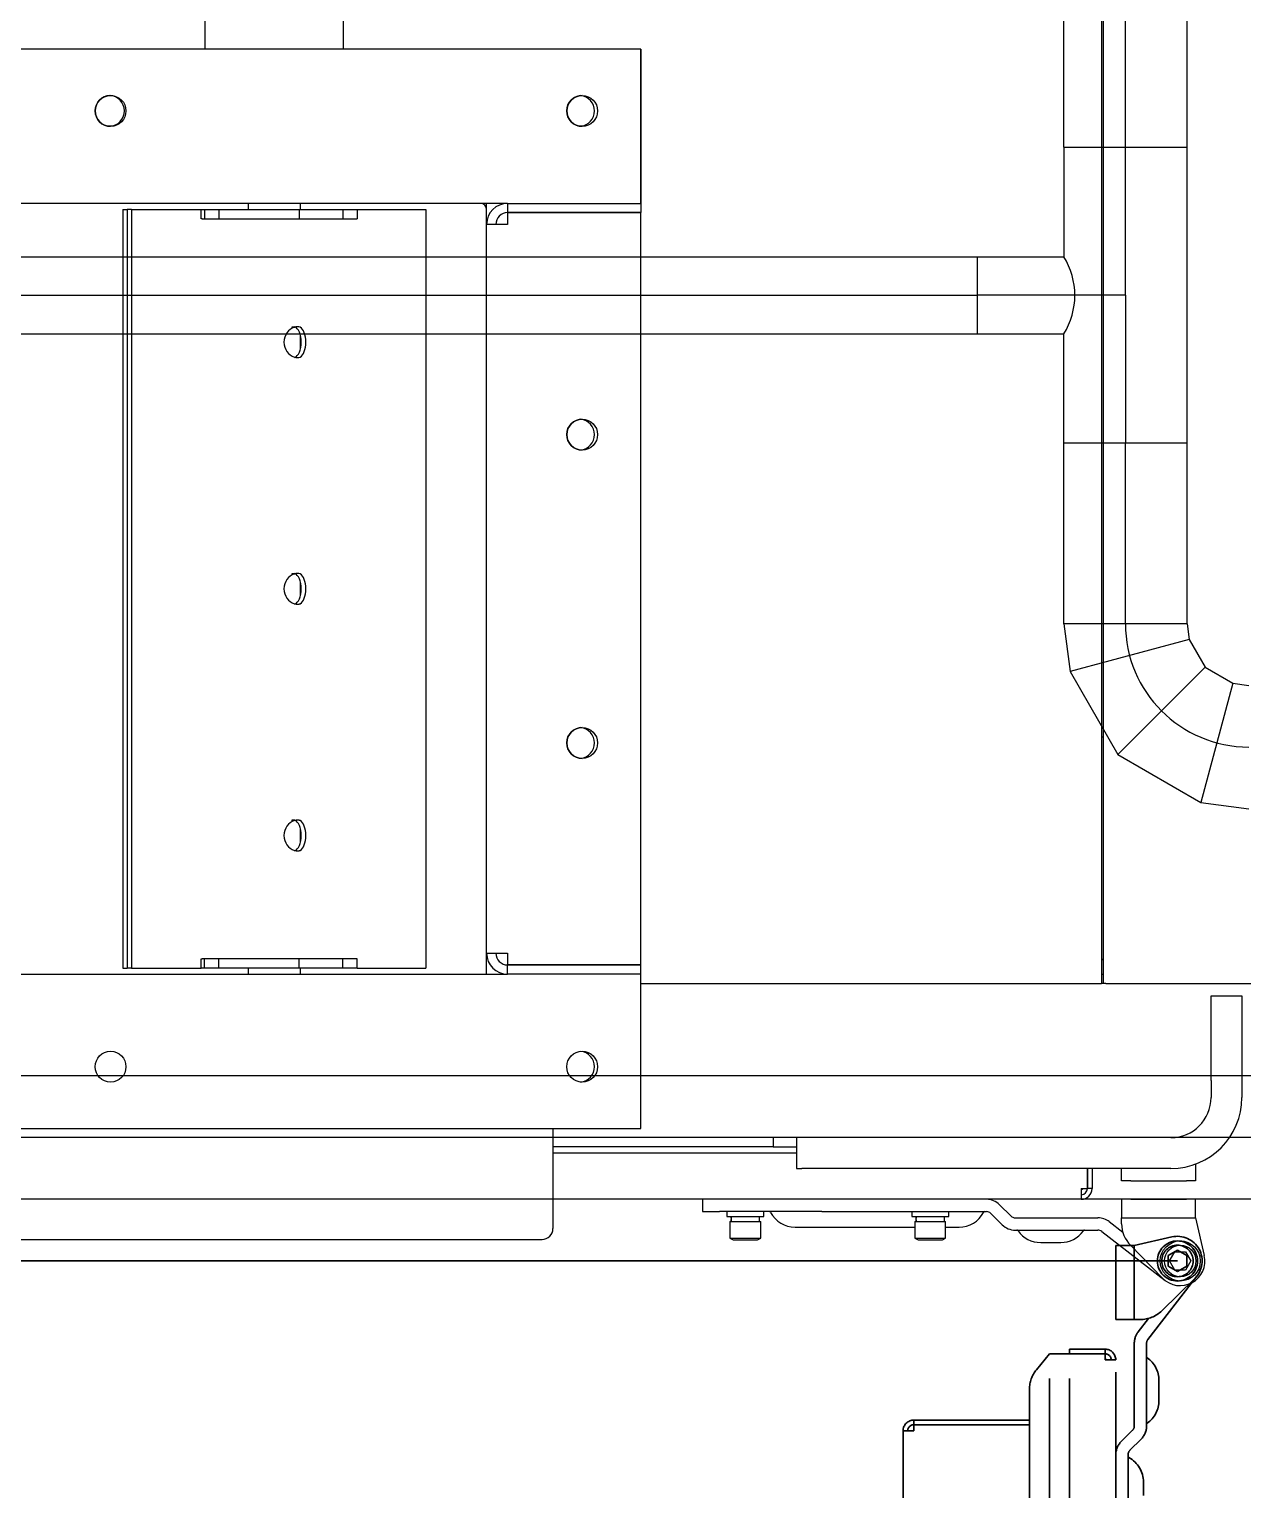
# Model space of a CAD drawing. Extents: x -681219 to -550379, y -242630 to -158199.
# Drawn here: x -577361.2 to -576967.5, y -225580.9 to -225107.2 of the extents above; entities that cross this region are included whole.
import ezdxf

# ---------------------------------------------------------------- set-up
doc = ezdxf.new("R2010")
doc.units = 0
doc.header["$LTSCALE"] = 1000
doc.linetypes.add('C2', pattern=[17, 14, -1, 1, -1])
doc.linetypes.add('P2', pattern=[23, 18, -1, 1, -1, 1, -1])
for name, color, linetype in [('19031000044', 7, 'CONTINUOUS'), ('24048800028', 7, 'CONTINUOUS'), ('AAO0602001', 7, 'CONTINUOUS'), ('C__USERS_YSV001_', 7, 'CONTINUOUS'), ('DOTE_油脂（绿）', 7, 'CONTINUOUS'), ('GAB00601', 7, 'CONTINUOUS'), ('GAB00801', 7, 'CONTINUOUS'), ('GAE00601', 7, 'CONTINUOUS'), ('GZDH011001341', 7, 'CONTINUOUS'), ('GZDH011002671', 7, 'CONTINUOUS'), ('GZDH011002691', 7, 'CONTINUOUS'), ('GZDH011002751', 7, 'CONTINUOUS'), ('GZDH011002871', 7, 'CONTINUOUS'), ('GZDH011002881', 7, 'CONTINUOUS'), ('GZDH011003011', 7, 'CONTINUOUS'), ('GZDH011003031', 7, 'CONTINUOUS'), ('GZDH011027022', 7, 'CONTINUOUS'), ('GZDH011031641', 7, 'CONTINUOUS'), ('GZDH011032001', 7, 'CONTINUOUS'), ('PIPE-油脂（绿）', 3, 'CONTINUOUS'), ('SDZB011018721', 7, 'CONTINUOUS'), ('SDZB011024711', 7, 'CONTINUOUS'), ('SDZB011024721', 7, 'CONTINUOUS'), ('SDZB011030081', 7, 'CONTINUOUS'), ('SDZB011030101', 7, 'CONTINUOUS'), ('SDZB011046631', 7, 'CONTINUOUS'), ('中心线', 4, 'C2')]:
    doc.layers.add(name, color=color, linetype=linetype)
doc.layers.add('双点划线', color=2, linetype='P2', lineweight=35)

# ---------------------------------------------------------------- blocks, each defined once
blk = doc.blocks.new('侧门')
at = {"layer": '双点划线', "ltscale": 0.05}
for p, q in [((0, 0), (0, 940.25)), ((51.6, 85.5), (53.1, 85.5)), ((51.6, 48), (51.6, 85.5)), ((55.1, 85.5), (53.1, 85.5)), ((53.1, 85.5), (53.1, 48)), ((53.1, 48), (53.1, 85.5)), ((55.1, 89), (913.1, 89)), ((55.1, 85.5), (55.1, 89)), ((53.1, 61.5), (53.1, 61.5)), ((926.6, 48), (41.6, 48)), ((35.26, 45.73), (30.1, 41.5)), ((938.1, 41.5), (30.1, 41.5)), ((30.1, 41.5), (30.1, 26)), ((28.6, 35), (30.1, 35)), ((28.6, 23.5), (28.6, 35)), ((30.1, 35), (30.1, 23.5)), ((938.1, 35), (30.1, 35)), ((30.1, 23.5), (30.1, 26)), ((-5, 20), (-2, 20)), ((-5, 14), (-5, 20)), ((16, 20), (-2, 20)), ((16, 20), (19, 20)), ((19, 20), (19, 14)), ((28.6, 23.5), (30.1, 23.5)), ((30.1, 23.5), (32.1, 23.5)), ((32.1, 23.5), (32.1, 20)), ((936.1, 20), (32.1, 20)), ((58.59, 18.24), (54.93, 14.59)), ((61.41, 15.41), (57.76, 11.76)), ((113.73, 16), (62.83, 16)), ((-5, 14), (-7.8, 1.79)), ((-2, 14), (-5, 14)), ((16, 14), (-2, 14)), ((25.46, 9.58), (4.9, -6.33)), ((19, 14), (16, 14)), ((23.01, 12.75), (18.62, 9.35)), ((19, 12.07), (19, 14)), ((53.51, 14), (26.68, 14)), ((53.51, 10), (26.68, 10)), ((71.7, 11), (76.1, 11)), ((5.72, -5.59), (16.15, 5.09)), ((38.76, 6), (45.27, 6)), ((-1.73, 3), (-3.46, 0)), ((-3.46, 0), (-1.73, -3)), ((1.73, 3), (-1.73, 3)), ((3.46, 0), (1.73, 3)), ((1.73, -3), (3.46, 0)), ((-1.73, -3), (1.73, -3))]:
    blk.add_line(p, q, dxfattribs=at)
for radius in [6.5, 5.11]:
    blk.add_circle((0, 0), radius, dxfattribs=at)
for centre, radius, start, end in [((0, 0), 940.25, 2.13328, 90), ((55.1, 85.5), 3.5, 90, 180), ((55.1, 85.5), 2, 90, 180), ((41.6, 38), 10, 90, 129.3659), ((33.1, 26), 3, 180, 182.0923), ((32.1, 23.5), 3.5, 180, 270), ((32.1, 23.5), 2, 180, 270), ((33.1, 26), 3, 236.4427, 250.5288), ((62.83, 14), 6, 90, 135), ((53.51, 16), 2, 270, 315), ((62.83, 14), 2, 90, 135), ((63.33, 15.5), 0.5, 28.2737, 90), ((71.7, 20), 9, 208.2737, 270), ((9, 12.07), 10, 315.6673, 0), ((26.68, 8), 6, 90, 127.7269), ((26.68, 8), 2, 90, 127.7269), ((31.01, 9.5), 0.5, 35.3765, 90), ((38.76, 15), 9, 215.3765, 270), ((45.27, 15), 9, 270, 324.6235), ((53.01, 9.5), 0.5, 90, 144.6235), ((53.51, 16), 6, 270, 315), ((0, 0), 8, 167.0968, 315.6673)]:
    blk.add_arc(centre, radius, start, end, dxfattribs=at)
blk = doc.blocks.new('fushitu')
at = {"layer": '19031000044', "color": 7, "linetype": 'Continuous'}
for p, q in [((1820, -1870), (1820, -1874)), ((1959, -1870), (1956, -1870)), ((1956, -1870), (1956, -1876)), ((1959, -1870), (1977, -1870)), ((1980, -1870), (1977, -1870)), ((1980, -1876), (1980, -1870)), ((1820, -1874), (1825.53, -1874)), ((1858.79, -1874), (1825.53, -1874)), ((1858.79, -1874), (1861.27, -1874)), ((1861.27, -1874), (1912.17, -1874)), ((1913.59, -1874.59), (1917.24, -1878.24)), ((1916.41, -1871.76), (1920.07, -1875.41)), ((1850.04, -1879), (1888.9, -1879)), ((1898.9, -1879), (1903.3, -1879)), ((1921.49, -1876), (1948.32, -1876)), ((1921.49, -1880), (1948.32, -1880)), ((1949.54, -1880.42), (1970.1, -1896.33)), ((1951.99, -1877.25), (1956.38, -1880.65)), ((1956, -1877.93), (1956, -1876)), ((1956, -1876), (1959, -1876)), ((1959, -1876), (1977, -1876)), ((1977, -1876), (1980, -1876)), ((1980, -1876), (1982.8, -1888.21)), ((1929.73, -1884), (1936.24, -1884)), ((1969.28, -1895.59), (1958.85, -1884.91)), ((1971.54, -1890), (1973.27, -1887)), ((1973.27, -1893), (1971.54, -1890)), ((1973.27, -1887), (1976.73, -1887)), ((1976.73, -1887), (1978.46, -1890)), ((1978.46, -1890), (1976.73, -1893)), ((1976.73, -1893), (1973.27, -1893))]:
    blk.add_line(p, q, dxfattribs=at)
for radius in [6.5, 5.11]:
    blk.add_circle((1975, -1890), radius, dxfattribs=at)
for centre, radius, start, end in [((1912.17, -1876), 6, 45, 90), ((1841.67, -1874.5), 0.5, 28.2737, 90), ((1850.04, -1870), 9, 208.2737, 270), ((1903.3, -1870), 9, 270, 331.7263), ((1911.67, -1874.5), 0.5, 90, 151.7263), ((1912.17, -1876), 2, 45, 90), ((1921.49, -1874), 2, 225, 270), ((1921.49, -1874), 6, 225, 270), ((1921.99, -1880.5), 0.5, 35.3765, 90), ((1929.73, -1875), 9, 215.3765, 270), ((1936.24, -1875), 9, 270, 324.6235), ((1943.99, -1880.5), 0.5, 90, 144.6235), ((1948.32, -1882), 6, 52.2731, 90), ((1948.32, -1882), 2, 52.2731, 90), ((1966, -1877.93), 10, 180, 224.3327), ((1975, -1890), 8, 224.3327, 12.9032)]:
    blk.add_arc(centre, radius, start, end, dxfattribs=at)
at = {"layer": '24048800028', "color": 7, "linetype": 'Continuous'}
for p, q in [((1658.6, -1487), (1658.6, -1497)), ((1703.6, -1497), (1703.6, -1487))]:
    blk.add_line(p, q, dxfattribs=at)
at = {"layer": 'AAO0602001', "color": 7, "linetype": 'Continuous'}
for p, q in [((1828.9, -1877.2), (1838.9, -1877.2)), ((1828.9, -1877.2), (1828.9, -1882.6)), ((1838.9, -1882.6), (1838.9, -1877.2)), ((1888.9, -1877.2), (1898.9, -1877.2)), ((1888.9, -1877.2), (1888.9, -1882.6)), ((1898.9, -1882.6), (1898.9, -1877.2)), ((1828.9, -1882.6), (1838.9, -1882.6)), ((1828.9, -1882.6), (1829.94, -1883.2)), ((1829.94, -1883.2), (1837.86, -1883.2)), ((1837.86, -1883.2), (1838.9, -1882.6)), ((1888.9, -1882.6), (1898.9, -1882.6)), ((1888.9, -1882.6), (1889.94, -1883.2)), ((1889.94, -1883.2), (1897.86, -1883.2)), ((1897.86, -1883.2), (1898.9, -1882.6))]:
    blk.add_line(p, q, dxfattribs=at)
at = {"layer": 'C__USERS_YSV001_', "color": 7, "linetype": 'Continuous'}
for p, q in [((1950.83, -1800), (1949.5, -1800)), ((1861, -1850), (1771.5, -1850)), ((1997, -1850), (1990.97, -1850)), ((1956, -1864), (1956, -1860)), ((1980, -1858.56), (1980, -1864)), ((1959, -1864), (1956, -1864)), ((1959, -1864), (1977, -1864)), ((1980, -1864), (1977, -1864))]:
    blk.add_line(p, q, dxfattribs=at)
at = {"layer": 'GAB00601', "color": 7, "linetype": 'Continuous'}
for p, q in [((1827.9, -1874), (1827.9, -1875.6)), ((1827.9, -1875.6), (1839.9, -1875.6)), ((1839.9, -1875.6), (1839.9, -1874)), ((1887.9, -1874), (1887.9, -1875.6)), ((1887.9, -1875.6), (1899.9, -1875.6)), ((1899.9, -1875.6), (1899.9, -1874))]:
    blk.add_line(p, q, dxfattribs=at)
at = {"layer": 'GAB00801', "color": 7, "linetype": 'Continuous'}
for p, q in [((1776, -1550), (1776, -1550)), ((1792, -1550), (1792, -1550)), ((1776, -1794), (1776, -1794)), ((1792, -1794), (1792, -1794))]:
    blk.add_line(p, q, dxfattribs=at)
at = {"layer": 'GAE00601', "color": 7, "linetype": 'Continuous'}
for p, q in [((1829.25, -1875.6), (1829.25, -1875.83)), ((1838.55, -1877.2), (1838.55, -1875.6)), ((1889.25, -1875.6), (1889.25, -1875.83)), ((1898.55, -1877.2), (1898.55, -1875.6))]:
    blk.add_line(p, q, dxfattribs=at)
for centre, start, end in [((1833.9, -1876.97), 162.9207, 182.8884), ((1833.9, -1875.83), 177.1116, 197.0793), ((1893.9, -1876.97), 162.9207, 182.8884), ((1893.9, -1875.83), 177.1116, 197.0793)]:
    blk.add_arc(centre, 4.65, start, end, dxfattribs=at)
at = {"layer": 'GZDH011001341', "color": 7, "linetype": 'Continuous'}
for p, q in [((1949.5, -1720), (1950, -1720)), ((1950, -1792), (1949.5, -1792.5))]:
    blk.add_line(p, q, dxfattribs=at)
at = {"layer": 'GZDH011002671', "color": 7, "linetype": 'Continuous'}
for p, q in [((1843, -1850), (1843, -1853)), ((1833, -1853), (1771.5, -1853)), ((1843, -1853), (1833, -1853)), ((1843, -1853), (1850.49, -1853))]:
    blk.add_line(p, q, dxfattribs=at)
at = {"layer": 'GZDH011002691', "color": 7, "linetype": 'Continuous'}
for p in [(1949.5, -1307.8), (1800, -1800)]:
    blk.add_line(p, (1949.5, -1800), dxfattribs=at)
at = {"layer": 'GZDH011002751', "color": 7, "linetype": 'Continuous'}
blk.add_arc((1748, -1549), 2, 0, 90, dxfattribs=at)
at = {"layer": 'GZDH011002871', "color": 7, "linetype": 'Continuous'}
for centre, start, end in [((1627.5, -1517), 0, 87.2187), ((1780, -1517), 0, 84.2661), ((1627.5, -1517), 272.7802, 0), ((1780, -1517), 275.7338, 0), ((1780, -1827), 0, 84.2608), ((1780, -1827), 275.7392, 0)]:
    blk.add_arc(centre, 5, start, end, dxfattribs=at)
at = {"layer": 'GZDH011002881', "color": 7, "linetype": 'Continuous'}
for p, q in [((1750, -1553.8), (1750, -1547)), ((1800, -1550), (1800, -1550)), ((1750, -1797), (1750, -1790.2)), ((1800, -1794), (1800, -1794))]:
    blk.add_line(p, q, dxfattribs=at)
for centre, start, end in [((1780, -1622), 0, 84.2426), ((1780, -1622), 275.7515, 0), ((1780, -1722), 0, 84.2608), ((1780, -1722), 275.7392, 0)]:
    blk.add_arc(centre, 5, start, end, dxfattribs=at)
at = {"layer": 'GZDH011003011', "color": 7, "linetype": 'Continuous'}
for p, q in [((1950, -1300), (1950, -1800)), ((1950.83, -1800), (1960, -1800)), ((1960, -1800), (1990, -1800)), ((1990, -1800), (2000, -1800))]:
    blk.add_line(p, q, dxfattribs=at)
at = {"layer": 'GZDH011003031', "color": 7, "linetype": 'Continuous'}
for p, q in [((1985, -1804), (1995, -1804)), ((1985, -1805.76), (1985, -1804)), ((1995, -1804), (1995, -1805.76)), ((1985, -1827.24), (1985, -1805.76)), ((1995, -1805.76), (1995, -1827.24)), ((1985, -1831.49), (1985, -1827.24)), ((1995, -1827.24), (1995, -1831.49)), ((1985, -1831.49), (1985, -1837)), ((1995, -1831.49), (1995, -1837)), ((1850.49, -1850), (1850.49, -1860)), ((1903.21, -1850), (1861, -1850)), ((1924.43, -1850), (1903.21, -1850)), ((1972, -1850), (1924.43, -1850)), ((1850.49, -1860), (1852.24, -1860)), ((1903.21, -1860), (1852.24, -1860)), ((1924.43, -1860), (1903.21, -1860)), ((1972, -1860), (1924.43, -1860))]:
    blk.add_line(p, q, dxfattribs=at)
for radius in [23, 13]:
    blk.add_arc((1972, -1837), radius, 270, 0, dxfattribs=at)
at = {"layer": 'GZDH011027022', "color": 7, "linetype": 'Continuous'}
for p, q in [((1850.49, -1855), (1771.5, -1855)), ((1944.9, -1866.5), (1944.9, -1860)), ((1946.4, -1860), (1946.4, -1866.5)), ((1944.9, -1864), (1944.9, -1866.5)), ((1942.9, -1870), (1771.5, -1870)), ((1942.9, -1866.5), (1942.9, -1870)), ((1942.9, -1866.5), (1944.9, -1866.5)), ((1946.4, -1866.5), (1944.9, -1866.5))]:
    blk.add_line(p, q, dxfattribs=at)
for radius in [2, 3.5]:
    blk.add_arc((1942.9, -1866.5), radius, 270, 0, dxfattribs=at)
at = {"layer": 'GZDH011031641', "color": 7, "linetype": 'Continuous'}
blk.add_line((1949.5, -1797), (1950, -1797), dxfattribs=at)
at = {"layer": 'GZDH011032001', "color": 7, "linetype": 'Continuous'}
blk.add_line((1944.9, -1860), (1944.9, -1864), dxfattribs=at)
blk.add_arc((1941.9, -1864), 3, 289.4712, 303.5573, dxfattribs=at)
at = {"layer": 'SDZB011018721', "color": 7, "linetype": 'Continuous'}
for p, q in [((1657.41, -1549), (1658.47, -1549)), ((1658.47, -1549), (1663.11, -1549)), ((1658.47, -1549), (1658.47, -1552)), ((1663.11, -1549), (1689.22, -1549)), ((1663.11, -1549), (1663.11, -1552)), ((1689.22, -1549), (1703.33, -1549)), ((1689.22, -1549), (1689.22, -1552)), ((1703.33, -1549), (1707.97, -1549)), ((1703.33, -1549), (1703.33, -1552)), ((1707.97, -1549), (1707.97, -1552)), ((1657.77, -1552), (1658.47, -1552)), ((1658.47, -1552), (1663.11, -1552)), ((1663.11, -1552), (1689.22, -1552)), ((1689.22, -1552), (1703.33, -1552)), ((1703.33, -1552), (1707.97, -1552)), ((1658.47, -1795), (1657.41, -1795)), ((1658.47, -1792), (1657.77, -1792)), ((1663.11, -1792), (1658.47, -1792)), ((1658.47, -1795), (1658.47, -1792)), ((1663.11, -1795), (1658.47, -1795)), ((1689.22, -1792), (1663.11, -1792)), ((1663.11, -1795), (1663.11, -1792)), ((1689.22, -1795), (1663.11, -1795)), ((1703.33, -1792), (1689.22, -1792)), ((1689.22, -1795), (1689.22, -1792)), ((1703.33, -1795), (1689.22, -1795)), ((1707.97, -1792), (1703.33, -1792)), ((1703.33, -1795), (1703.33, -1792)), ((1707.97, -1795), (1703.33, -1795)), ((1707.97, -1795), (1707.97, -1792))]:
    blk.add_line(p, q, dxfattribs=at)
at = {"layer": 'SDZB011024711', "color": 7, "linetype": 'Continuous'}
for p, q in [((1631.96, -1549), (1631.96, -1795)), ((1631.96, -1549), (1633.37, -1549)), ((1634.78, -1549), (1633.37, -1549)), ((1633.37, -1549), (1633.37, -1795)), ((1633.37, -1549), (1633.37, -1795)), ((1634.78, -1549), (1657.41, -1549)), ((1634.78, -1549), (1634.78, -1795)), ((1657.41, -1552), (1657.41, -1549)), ((1707.97, -1549), (1730.24, -1549)), ((1730.24, -1549), (1730.24, -1795)), ((1657.77, -1552), (1657.41, -1552)), ((1631.96, -1795), (1633.37, -1795)), ((1634.78, -1795), (1633.37, -1795)), ((1634.78, -1795), (1657.41, -1795)), ((1657.41, -1795), (1657.41, -1792)), ((1657.41, -1792), (1657.77, -1792)), ((1707.97, -1795), (1730.24, -1795))]:
    blk.add_line(p, q, dxfattribs=at)
for centre, start, end in [((1688.57, -1589.48), 68.0757, 111.9243), ((1688.57, -1594.52), 248.0388, 291.9612), ((1688.57, -1669.48), 68.0757, 111.9243)]:
    blk.add_arc(centre, 2.49, start, end, dxfattribs=at)
for centre, major_axis, ratio, start_param, end_param in [((1688.85, -1592), (0, -5), 0.917925, 3.407575, 6.017203), ((1687.37, -1592), (0, 5), 0.496288, 3.290716, 6.134062), ((1688.85, -1592), (0, 5), 0.496288, 3.407575, 6.017203), ((1688.85, -1672), (0, -5), 0.917925, 3.407575, 6.017203), ((1687.37, -1672), (0, 5), 0.496288, 3.290716, 6.134062), ((1688.85, -1672), (0, 5), 0.496288, 3.407575, 6.017203), ((1688.85, -1752), (0, -5), 0.917925, 3.407575, 6.017203), ((1687.37, -1752), (0, 5), 0.496288, 3.290716, 6.134062), ((1688.85, -1752), (0, 5), 0.496288, 3.407575, 6.017203)]:
    blk.add_ellipse(centre, major_axis=major_axis, ratio=ratio, start_param=start_param, end_param=end_param, dxfattribs=at)
for points, knots in [([(1686.69, -1587.18), (1686.8, -1587.12), (1686.9, -1587.08), (1687.1, -1587.02), (1687.2, -1587), (1687.38, -1587), (1687.47, -1587.02), (1687.62, -1587.08), (1687.68, -1587.12), (1687.74, -1587.18)], [0, 0, 0, 0, 0.25, 0.25, 0.5, 0.5, 0.75, 0.75, 1, 1, 1, 1]), ([(1686.69, -1667.18), (1686.8, -1667.12), (1686.9, -1667.08), (1687.1, -1667.02), (1687.2, -1667), (1687.38, -1667), (1687.47, -1667.02), (1687.62, -1667.08), (1687.68, -1667.12), (1687.74, -1667.18)], [0, 0, 0, 0, 0.25, 0.25, 0.5, 0.5, 0.75, 0.75, 1, 1, 1, 1]), ([(1687.64, -1676.82), (1687.83, -1676.88), (1688.01, -1676.92), (1688.37, -1676.98), (1688.55, -1677), (1688.87, -1677), (1689.02, -1676.98), (1689.28, -1676.92), (1689.4, -1676.88), (1689.5, -1676.82)], [0, 0, 0, 0, 0.25, 0.25, 0.5, 0.5, 0.75, 0.75, 1, 1, 1, 1]), ([(1687.74, -1747.18), (1687.73, -1747.17), (1687.72, -1747.16), (1687.7, -1747.14), (1687.69, -1747.13), (1687.67, -1747.12), (1687.65, -1747.1), (1687.63, -1747.09), (1687.61, -1747.08), (1687.59, -1747.07), (1687.57, -1747.06), (1687.55, -1747.05), (1687.53, -1747.04), (1687.51, -1747.03), (1687.49, -1747.03), (1687.46, -1747.02), (1687.44, -1747.02), (1687.42, -1747.01), (1687.4, -1747.01), (1687.37, -1747), (1687.35, -1747), (1687.32, -1747), (1687.3, -1747), (1687.27, -1747), (1687.25, -1747), (1687.22, -1747), (1687.19, -1747.01), (1687.16, -1747.01), (1687.14, -1747.01), (1687.11, -1747.02), (1687.08, -1747.02), (1687.05, -1747.03), (1687.03, -1747.04), (1687, -1747.05), (1686.97, -1747.06), (1686.94, -1747.07), (1686.91, -1747.08), (1686.88, -1747.09), (1686.85, -1747.1), (1686.82, -1747.11), (1686.8, -1747.12), (1686.76, -1747.14), (1686.74, -1747.15), (1686.71, -1747.17), (1686.7, -1747.17), (1686.69, -1747.18)], [0, 0, 0, 0, 0.031859, 0.04775, 0.079456, 0.095273, 0.126833, 0.142578, 0.174, 0.189678, 0.220972, 0.236589, 0.267768, 0.283331, 0.31441, 0.329928, 0.360924, 0.376405, 0.407339, 0.422794, 0.453686, 0.469127, 0.499999, 0.515436, 0.546313, 0.561757, 0.59266, 0.608123, 0.639075, 0.654568, 0.685589, 0.701122, 0.732231, 0.747812, 0.779027, 0.794665, 0.826, 0.8417, 0.873167, 0.888935, 0.920543, 0.936385, 0.968141, 0.984058, 1, 1, 1, 1]), ([(1689.5, -1747.18), (1689.4, -1747.12), (1689.28, -1747.08), (1689.02, -1747.02), (1688.87, -1747), (1688.55, -1747), (1688.37, -1747.02), (1688.01, -1747.08), (1687.83, -1747.12), (1687.64, -1747.18)], [0, 0, 0, 0, 0.25, 0.25, 0.5, 0.5, 0.75, 0.75, 1, 1, 1, 1]), ([(1687.64, -1756.82), (1687.83, -1756.88), (1688.01, -1756.92), (1688.37, -1756.98), (1688.55, -1757), (1688.87, -1757), (1689.02, -1756.98), (1689.28, -1756.92), (1689.4, -1756.88), (1689.5, -1756.82)], [0, 0, 0, 0, 0.25, 0.25, 0.5, 0.5, 0.75, 0.75, 1, 1, 1, 1])]:
    blk.add_open_spline(points, degree=3, knots=knots, dxfattribs=at)
at = {"layer": 'SDZB011024721', "color": 7, "linetype": 'Continuous'}
for p, q in [((1771.5, -1847), (1771.5, -1879.5)), ((1182, -1883), (1768, -1883))]:
    blk.add_line(p, q, dxfattribs=at)
blk.add_arc((1768, -1879.5), 3.5, 270, 0, dxfattribs=at)
at = {"layer": 'SDZB011030081', "color": 7, "linetype": 'Continuous'}
for p, q in [((1672.6, -1547), (1672.6, -1549)), ((1689.6, -1549), (1689.6, -1547)), ((1689.6, -1594.2), (1689.6, -1589.8)), ((1689.6, -1674.2), (1689.6, -1669.8)), ((1689.6, -1754.2), (1689.6, -1749.8)), ((1672.6, -1795), (1672.6, -1797)), ((1689.6, -1797), (1689.6, -1795))]:
    blk.add_line(p, q, dxfattribs=at)
at = {"layer": 'SDZB011030101', "color": 7, "linetype": 'Continuous'}
for p, q in [((1800, -1497), (1150, -1497)), ((1800, -1497), (1800, -1540.2)), ((1800, -1540.2), (1800, -1497)), ((1800, -1497), (1800, -1540.2)), ((1800, -1540.2), (1800, -1497)), ((1800, -1544), (1800, -1540.2)), ((1800, -1540.2), (1800, -1544)), ((1800, -1540.2), (1800, -1547)), ((1800, -1547), (1800, -1540.2)), ((1800, -1544), (1800, -1544)), ((1756.8, -1547), (1193.2, -1547)), ((1193.2, -1797), (1756.8, -1797)), ((1800, -1803.8), (1800, -1797)), ((1800, -1847), (1800, -1803.8)), ((1150, -1847), (1800, -1847))]:
    blk.add_line(p, q, dxfattribs=at)
for centre in [(1628, -1517), (1781, -1517), (1628, -1827), (1781, -1827)]:
    blk.add_circle(centre, 5, dxfattribs=at)
for centre, start, end in [((1628, -1517), 90, 270), ((1628, -1517), 90, 270), ((1628, -1517), 92.9508, 267.0481), ((1781, -1517), 90, 270), ((1781, -1517), 90, 270), ((1781, -1517), 95.7445, 264.2554)]:
    blk.add_arc(centre, 5, start, end, dxfattribs=at)
at = {"layer": 'SDZB011046631', "color": 7, "linetype": 'Continuous'}
for p, q in [((1756.8, -1547), (1756.8, -1550)), ((1756.8, -1547), (1800, -1547)), ((1800, -1547), (1800, -1550)), ((1800, -1547), (1800, -1550)), ((1800, -1547), (1800, -1547)), ((1756.8, -1550), (1800, -1550)), ((1800, -1550), (1756.8, -1550)), ((1756.8, -1550), (1756.8, -1553.8)), ((1800, -1794), (1800, -1550)), ((1800, -1794), (1800, -1550)), ((1756.8, -1553.8), (1750, -1553.8)), ((1750, -1790.2), (1750, -1553.8)), ((1750, -1790.2), (1756.8, -1790.2)), ((1756.8, -1790.2), (1756.8, -1794)), ((1756.8, -1797), (1756.8, -1794)), ((1800, -1794), (1756.8, -1794)), ((1756.8, -1794), (1800, -1794)), ((1800, -1794), (1800, -1794)), ((1800, -1797), (1800, -1794)), ((1800, -1797), (1800, -1794)), ((1800, -1797), (1756.8, -1797))]:
    blk.add_line(p, q, dxfattribs=at)
for centre in [(1781, -1622), (1781, -1722)]:
    blk.add_circle(centre, 5, dxfattribs=at)
for centre, radius, start, end in [((1756.8, -1553.8), 6.8, 90, 180), ((1756.8, -1553.8), 3.8, 90, 180), ((1756.8, -1553.8), 3.8, 90, 180), ((1781, -1622), 5, 90, 270), ((1781, -1722), 5, 90, 270), ((1756.8, -1790.2), 6.8, 180, 270), ((1756.8, -1790.2), 3.8, 180, 270), ((1756.8, -1790.2), 3.8, 180, 270)]:
    blk.add_arc(centre, radius, start, end, dxfattribs=at)

msp = doc.modelspace()

# ---------------------------------------------------------------- linework, layer by layer
at = {"layer": 'DOTE_油脂（绿）', "color": 3}
for p, q in [((-577005.5876, -225145.5081), (-577005.5876, -224883.7036)), ((-577005.5876, -225193.5081, 500), (-577005.5876, -225145.5081)), ((-578691.3562, -225193.5081), (-577053.5876, -225193.5081)), ((-577005.5876, -225193.5081, 500), (-577053.5876, -225193.5081)), ((-577005.5876, -225193.5081, 500), (-577005.5876, -225241.5081)), ((-577005.5876, -225300.0033), (-577005.5876, -225241.5081)), ((-576944.3044, -225466.6983), (-578877.2508, -225466.6983))]:
    msp.add_line(p, q, dxfattribs=at)
msp.add_arc((-576965.5876, -225300.0033, 500), 40, 180, 270, dxfattribs=at)
at = {"layer": 'PIPE-油脂（绿）', "color": 3}
for p, q in [((-577025.5876, -225145.5081), (-577025.5876, -224883.7036)), ((-576985.5876, -225145.5081), (-576985.5876, -224883.7036)), ((-577025.5876, -225145.5081), (-577025.5876, -225181.0081)), ((-576985.5876, -225241.5081), (-576985.5876, -225145.5081)), ((-578691.3562, -225181.0081), (-577053.5876, -225181.0081)), ((-577053.5876, -225181.0081), (-577025.5876, -225181.0081)), ((-578691.3562, -225206.0081), (-577053.5876, -225206.0081)), ((-577053.5876, -225206.0081), (-577025.5876, -225206.0081)), ((-577025.5876, -225241.5081), (-577025.5876, -225206.0081)), ((-577025.5876, -225300.0033), (-577025.5876, -225241.5081)), ((-576985.5876, -225300.0033), (-576985.5876, -225241.5081)), ((-577025.5876, -225300.0033, 500), (-577023.5431, -225315.5325, 500)), ((-576985.5876, -225300.0033, 500), (-576984.9061, -225305.1797, 500)), ((-576984.9061, -225305.1797, 500), (-576979.7297, -225314.1455, 500)), ((-577023.5431, -225315.5325, 500), (-577008.014, -225342.4297, 500)), ((-576979.7297, -225314.1455, 500), (-576970.764, -225319.3219, 500)), ((-576970.764, -225319.3219, 500), (-576965.5876, -225320.0033, 500)), ((-577008.014, -225342.4297, 500), (-576981.1167, -225357.9589, 500)), ((-576981.1167, -225357.9589, 500), (-576965.5876, -225360.0033, 500)), ((-576944.3044, -225446.6983), (-578877.2508, -225446.6983)), ((-576944.3044, -225486.6983), (-578877.2508, -225486.6983))]:
    msp.add_line(p, q, dxfattribs=at)
at = {"layer": 'PIPE-油脂（绿）'}
for p, q in [((-577025.5876, -225145.5081), (-576985.5876, -225145.5081)), ((-577053.5876, -225206.0081), (-577053.5876, -225181.0081)), ((-576985.5876, -225241.5081), (-577025.5876, -225241.5081)), ((-576985.5876, -225300.0033, 500), (-577025.5876, -225300.0033, 500)), ((-576984.9061, -225305.1797, 500), (-577023.5431, -225315.5325, 500)), ((-576979.7297, -225314.1455, 500), (-577008.014, -225342.4297, 500)), ((-576970.764, -225319.3219, 500), (-576981.1167, -225357.9589, 500))]:
    msp.add_line(p, q, dxfattribs=at)
msp.add_arc((-577045.5876, -225193.5081), 23.585, 327.994618, 32.005382, dxfattribs=at)

# ---------------------------------------------------------------- block references
at = {"layer": '中心线'}
msp.add_blockref('fushitu', (-578962.82, -223616.6983), dxfattribs=at)
at = {"layer": '双点划线', "xscale": -1, "rotation": 90}
msp.add_blockref('侧门', (-576988.72, -225506.6983), dxfattribs=at)

doc.saveas('drawing.dxf')
